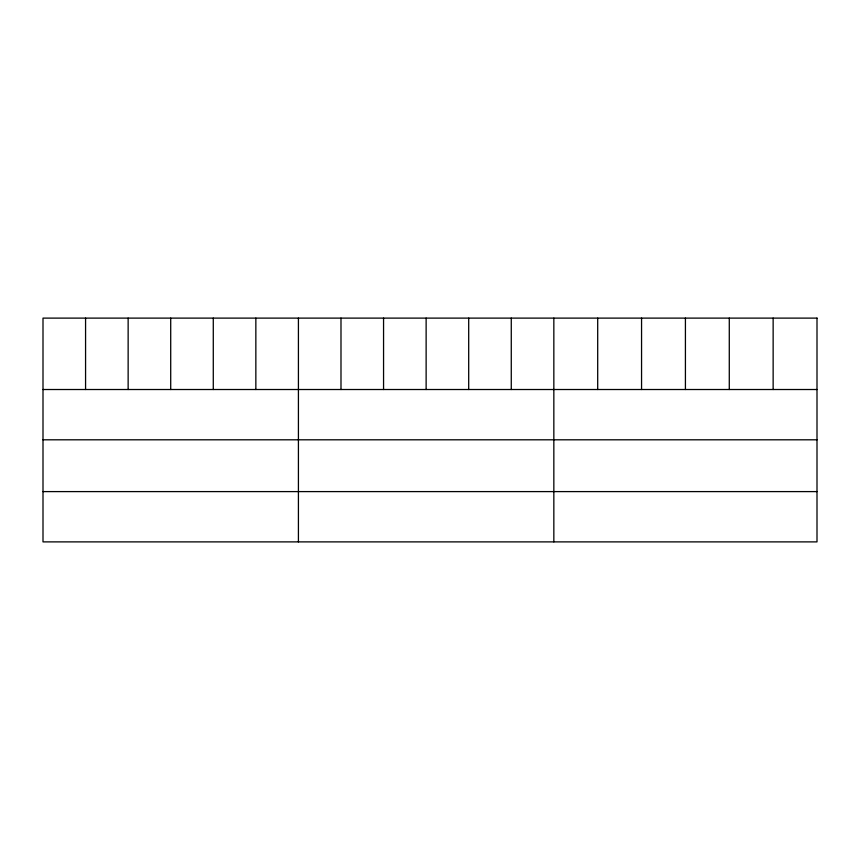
<?xml version="1.0" encoding="UTF-8"?>
<svg xmlns="http://www.w3.org/2000/svg" width="860" height="860" viewBox="0 0 860 860"><rect width="100%" height="100%" fill="white"/><g stroke="black" fill="none" stroke-linecap="round" stroke-linejoin="round"><path stroke-width="1.29" d="M43 389.515L817 389.515M43 439.804L817 439.804M43 491.597L817 491.597M773.14 318.114L773.14 389.515M729.28 318.114L729.28 389.515M685.42 318.114L685.42 389.515M641.56 318.114L641.56 389.515M597.7 318.114L597.7 389.515M553.84 318.114L553.84 541.886M511.27 318.114L511.27 389.515M468.7 318.114L468.7 389.515M426.13 318.114L426.13 389.515M383.56 318.114L383.56 389.515M340.99 318.114L340.99 389.515M298.42 318.114L298.42 541.886M255.85 318.114L255.85 389.515M213.28 318.114L213.28 389.515M170.71 318.114L170.71 389.515M128.14 318.114L128.14 389.515M85.57 318.114L85.57 389.515M817 318.114L43 318.114L43 541.886L817 541.886L817 318.114"/></g></svg>
